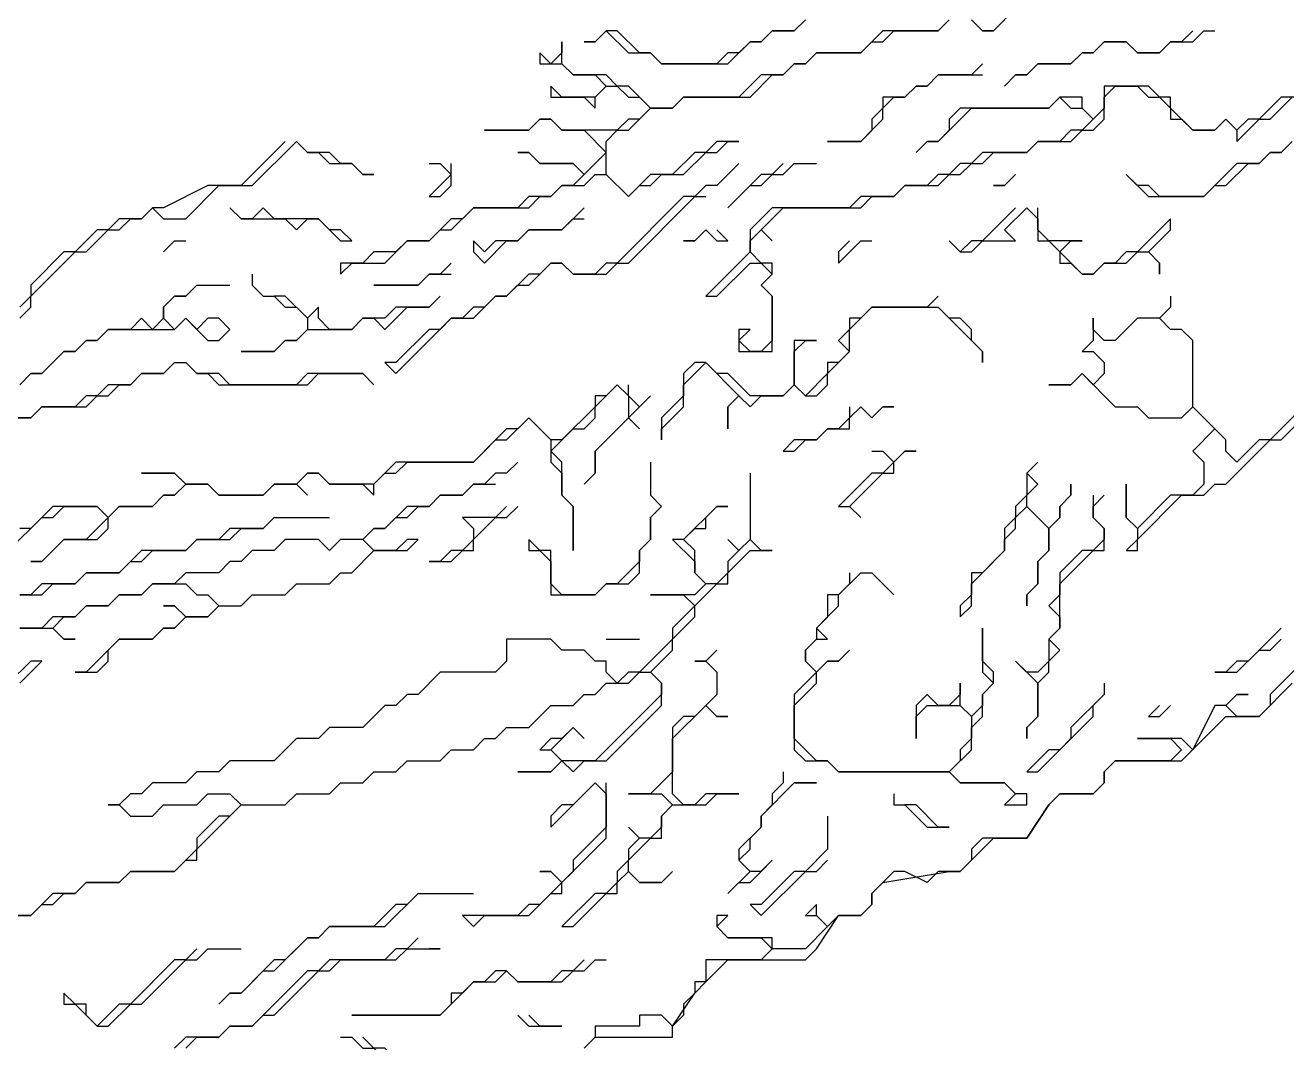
# Model space of a CAD drawing. Header units: metres. Extents: x 76363 to 76886, y 81203 to 81673.
# Drawn here: x 76713.2 to 76758.8, y 81321.2 to 81358 of the extents above; entities that cross this region are included whole.
import ezdxf

# ---------------------------------------------------------------- set-up
doc = ezdxf.new("R2010")
doc.units = ezdxf.units.M

msp = doc.modelspace()

# ---------------------------------------------------------------- linework, layer by layer
for points in [[(76746.6, 81358.2, 200.513), (76746.2, 81357.8, 200.47), (76744.2, 81357.8, 200.555), (76743.4, 81357, 200.647), (76741.8, 81357, 200.99), (76741.4, 81356.6, 201.05), (76741, 81356.6, 201.03), (76740.6, 81356.2, 201.035), (76739.8, 81356.2, 200.955), (76739, 81355.4, 200.97), (76737, 81355.4, 201.01), (76736.6, 81355, 201), (76735.8, 81355, 200.947), (76735, 81355.8, 200.96), (76734.6, 81355.8, 200.995), (76734.2, 81356.2, 200.985), (76733, 81356.2, 200.795), (76732.6, 81356.6, 200.735), (76732.6, 81357.4, 200.65), (76732.6, 81357, 200.72), (76732.2, 81356.6, 200.625), (76731.8, 81357, 200.565), (76731.8, 81356.6, 200.54), (76732.6, 81356.6, 200.735), (76733, 81356.2, 200.795), (76733.8, 81356.2, 200.87), (76734.2, 81355.8, 201.035), (76733.8, 81355.4, 200.68), (76732.6, 81355.4, 200.45), (76732.2, 81355.8, 200.51), (76732.2, 81355.4, 200.415), (76733.4, 81355.4, 200.59), (76733.8, 81355, 200.47), (76733.8, 81355.4, 200.68), (76734.2, 81355.8, 201.035), (76734.6, 81355.8, 200.995), (76735, 81355.4, 200.92), (76735.4, 81355.4, 200.94), (76735.8, 81355, 200.947), (76735.4, 81354.6, 200.68), (76735, 81354.6, 200.6), (76734.6, 81354.2, 200.395), (76732.6, 81354.2, 200.29), (76732.2, 81354.6, 200.31), (76731.8, 81354.6, 200.23), (76731.4, 81354.2, 200.11), (76729.8, 81354.2, 200.14), (76731.4, 81354.2, 200.11), (76731.8, 81354.6, 200.23), (76732.2, 81354.6, 200.31), (76732.6, 81354.2, 200.29), (76733.4, 81354.2, 200.2), (76734.2, 81353.4, 199.913), (76733.4, 81352.6, 199.33), (76733, 81353, 199.62), (76731.8, 81353, 199.52), (76731.4, 81353.4, 199.755), (76731, 81353.4, 199.715), (76731.4, 81353.4, 199.755), (76731.8, 81353, 199.52), (76733, 81353, 199.62), (76733.4, 81352.6, 199.33), (76733, 81352.2, 199.165), (76732.6, 81352.2, 199.12), (76732.2, 81351.8, 198.95), (76731.4, 81351.8, 199.12), (76731, 81351.4, 198.75), (76729.4, 81351.4, 198.877), (76729, 81351, 198.673), (76728.6, 81351, 198.855), (76727.8, 81350.2, 198.59), (76727, 81350.2, 198.8), (76726.6, 81349.8, 198.553), (76725.8, 81349.8, 198.43), (76725.4, 81349.4, 198.164), (76724.6, 81349.4, 198.07), (76724.6, 81349, 197.79), (76725, 81349.4, 198.13), (76726.2, 81349.4, 198.25), (76727, 81350.2, 198.8), (76727.8, 81350.2, 198.59), (76728.2, 81350.6, 198.805), (76728.6, 81350.6, 198.66), (76729.4, 81351.4, 198.877), (76731.4, 81351.4, 198.813), (76731.8, 81351.8, 198.933), (76732.2, 81351.8, 198.95), (76732.6, 81352.2, 199.12), (76733.4, 81352.2, 199.093), (76733.8, 81352.6, 199.317), (76734.2, 81352.6, 199.195), (76735, 81351.8, 197.91), (76735.4, 81352.2, 198.223), (76735.8, 81352.2, 198.148), (76736.2, 81352.6, 198.363), (76737, 81352.6, 198.257), (76737.8, 81353.4, 198.866), (76738.2, 81353.4, 198.803), (76738.6, 81353.8, 199.19), (76739, 81353.8, 198.923), (76738.2, 81353.8, 199.292), (76737.8, 81353.4, 198.866), (76737.4, 81353.4, 198.957), (76736.6, 81352.6, 198.31), (76735.8, 81352.6, 198.555), (76735, 81351.8, 197.91), (76734.2, 81352.6, 199.195), (76734.2, 81353.8, 200.185), (76734.6, 81354.2, 200.395), (76735, 81354.2, 200.39), (76735.8, 81355, 200.947), (76736.6, 81355, 201), (76737, 81355.4, 201.01), (76739.4, 81355.4, 200.93), (76740.2, 81356.2, 200.96), (76740.6, 81356.2, 201.035), (76741, 81356.6, 201.03), (76741.4, 81356.6, 201.05), (76741.8, 81357, 200.99), (76743.4, 81357, 200.647), (76743.8, 81357.4, 200.655), (76744.2, 81357.4, 200.61), (76744.6, 81357.8, 200.555), (76746.2, 81357.8, 200.47), (76746.6, 81358.2, 200.513)], [(76741.4, 81358.2, 200.74), (76741, 81357.8, 200.72), (76740.2, 81357.8, 200.72), (76739.8, 81357.4, 200.707), (76739.4, 81357.4, 200.745), (76739, 81357, 200.69), (76738.6, 81357, 200.695), (76738.2, 81356.6, 200.68), (76736.2, 81356.6, 200.69), (76735.8, 81357, 200.705), (76735.4, 81357, 200.71), (76734.6, 81357.8, 200.59), (76734.2, 81357.8, 200.59), (76733.8, 81357.4, 200.61), (76733.4, 81357.4, 200.655), (76733.8, 81357.4, 200.61), (76734.2, 81357.8, 200.59), (76735, 81357, 200.705), (76735.8, 81357, 200.705), (76736.2, 81356.6, 200.69), (76738.6, 81356.6, 200.675), (76739.4, 81357.4, 200.745), (76739.8, 81357.4, 200.707), (76740.2, 81357.8, 200.72), (76741, 81357.8, 200.72), (76741.4, 81358.2, 200.74)], [(76749, 81358.6, 200.58), (76748.2, 81357.8, 200.47), (76747.8, 81357.8, 200.47), (76747.4, 81358.2, 200.49)], [(76747.4, 81358.2, 200.49), (76747.8, 81357.8, 200.47), (76748.2, 81357.8, 200.47), (76748.6, 81358.2, 200.56)], [(76755.4, 81357.8, 197.128), (76755, 81357.4, 196.345), (76754.6, 81357.4, 196.673), (76754.2, 81357, 195.367), (76753.4, 81357, 195.177), (76753, 81357.4, 196.578), (76752.2, 81357.4, 196.623), (76751.8, 81357, 195.352), (76751.4, 81357, 195.759), (76751, 81356.6, 195.35), (76749.8, 81356.6, 197.259), (76749.4, 81356.2, 196.734), (76749, 81356.2, 197.491), (76748.6, 81355.8, 197.084), (76749, 81356.2, 197.491), (76749.4, 81356.2, 196.734), (76749.8, 81356.6, 197.259), (76751, 81356.6, 195.35), (76751.4, 81357, 195.759), (76751.8, 81357, 195.352), (76752.2, 81357.4, 196.623), (76753, 81357.4, 196.578), (76753.4, 81357, 195.177), (76754.2, 81357, 195.367), (76754.6, 81357.4, 196.673), (76755.4, 81357.4, 196.34), (76755.8, 81357.8, 196.915), (76756.2, 81357.8, 196.812)], [(76747.8, 81356.6, 199.28), (76747.4, 81356.2, 199.135), (76746.2, 81356.2, 199.223), (76745.8, 81355.8, 198.983), (76745.4, 81355.8, 198.97), (76745, 81355.4, 198.763), (76744.2, 81355.4, 198.904), (76744.2, 81355, 198.518), (76743.8, 81354.6, 198.086), (76743.8, 81354.2, 197.68), (76743.4, 81353.8, 197.2), (76742.2, 81353.8, 197.573), (76743.4, 81353.8, 197.2), (76744.2, 81354.6, 197.963), (76744.2, 81355, 198.518), (76744.6, 81355.4, 198.84), (76745, 81355.4, 198.763), (76745.4, 81355.8, 198.97), (76745.8, 81355.8, 198.983), (76746.2, 81356.2, 199.223), (76747.8, 81356.2, 198.896)], [(76759.4, 81355.4, 191.27), (76758.6, 81355.4, 191.698), (76757.8, 81354.6, 191.164), (76757.4, 81354.6, 191.252), (76757, 81354.2, 190.793), (76756.6, 81354.6, 191.74), (76756.2, 81354.2, 191.318), (76755.4, 81354.2, 191.703), (76754.6, 81355, 192.698), (76754.6, 81355.4, 193.29), (76754.2, 81355.4, 193.106), (76753.8, 81355.8, 193.618), (76752.2, 81355.8, 193.877), (76752.2, 81355, 193.123), (76751.8, 81354.6, 193.191), (76751.4, 81355, 193.94), (76751.4, 81355.4, 194.14), (76750.6, 81355.4, 194.802), (76750.2, 81355, 194.908), (76747, 81355, 197.552), (76746.6, 81354.6, 196.946), (76746.6, 81354.2, 196.127), (76746.2, 81353.8, 195.286), (76745.8, 81353.8, 195.694), (76745.4, 81353.4, 195.227), (76745.8, 81353.8, 195.694), (76746.2, 81353.8, 195.286), (76747.4, 81355, 197.463), (76750.2, 81355, 194.908), (76750.6, 81355.4, 194.802), (76751, 81355, 194.144), (76751.4, 81355, 193.94), (76751.8, 81354.6, 193.191), (76751.4, 81354.2, 192.767), (76751, 81354.2, 193.06), (76750.6, 81353.8, 192.454), (76749.8, 81353.8, 192.67), (76749.4, 81353.4, 191.583), (76747.8, 81353.4, 192.77), (76747.4, 81353, 191.83), (76747, 81353, 192.544), (76746.6, 81352.6, 191.896), (76746.2, 81352.6, 192.481), (76745.8, 81352.2, 191.506), (76745, 81352.2, 192.326), (76744.6, 81351.8, 191.402), (76743.4, 81351.8, 192.8), (76743, 81351.4, 191.868), (76740.2, 81351.4, 193.341), (76739.4, 81350.6, 192.63), (76739.4, 81349.8, 191.563), (76737.8, 81348.2, 191.11), (76738.2, 81348.2, 190.987), (76739.4, 81349.4, 191.11), (76739.8, 81349.4, 191.24), (76740.2, 81349, 190.835), (76739.8, 81348.6, 190.895), (76740.2, 81348.2, 190.57), (76740.2, 81346.6, 190.01), (76739.8, 81346.2, 189.985), (76739.4, 81346.2, 189.95), (76739, 81346.6, 190.04), (76739.4, 81347, 190.3), (76739, 81347, 190.312), (76739, 81346.2, 189.95), (76740.2, 81346.2, 189.93), (76740.2, 81348.2, 190.57), (76739.8, 81348.6, 190.895), (76740.2, 81349, 190.835), (76740.2, 81349.4, 191.037), (76739.8, 81349.4, 191.24), (76739.4, 81349.8, 191.563), (76739.4, 81350.2, 191.96), (76739.8, 81350.6, 192.252), (76740.2, 81350.2, 191.486), (76739.8, 81350.6, 192.252), (76740.6, 81351.4, 192.737), (76743.4, 81351.4, 191.562), (76743.8, 81351.8, 192.242), (76744.6, 81351.8, 191.402), (76745, 81352.2, 192.326), (76746.2, 81352.2, 191.267), (76746.6, 81352.6, 191.896), (76747, 81352.6, 191.495), (76747.4, 81353, 191.83), (76747.8, 81353, 191.616), (76748.2, 81353.4, 192.182), (76749.4, 81353.4, 191.583), (76749.8, 81353.8, 192.67), (76751, 81353.8, 192.213), (76751.4, 81354.2, 192.767), (76751.8, 81354.2, 192.62), (76752.2, 81354.6, 192.82), (76752.2, 81355.4, 193.524), (76752.6, 81355.8, 193.79), (76753.4, 81355.8, 193.647), (76753.8, 81355.4, 193.18), (76754.2, 81355.4, 193.106), (76754.6, 81355, 192.698), (76754.6, 81354.6, 192.26), (76755, 81354.6, 192.207), (76755.4, 81354.2, 191.703), (76756.2, 81354.2, 191.318), (76756.6, 81354.6, 191.74), (76757, 81354.2, 190.793), (76757, 81353.8, 190.507), (76757.8, 81354.6, 191.164), (76758.2, 81354.6, 190.943), (76759, 81355.4, 191.568)], [(76722.6, 81353.8, 200.53), (76721, 81352.2, 200.39), (76719.8, 81352.2, 200.47), (76718.2, 81351.4, 200.425), (76717.8, 81351.4, 200.445), (76717.4, 81351, 200.35), (76716.6, 81351, 200.43), (76716.2, 81350.6, 200.33), (76715.8, 81350.6, 200.41), (76715, 81349.8, 200.383), (76714.6, 81349.8, 200.31), (76713.4, 81348.6, 200.03), (76713.4, 81348.2, 200.02), (76713, 81347.8, 199.91)], [(76713, 81347.4, 199.82), (76713.4, 81347.8, 199.81), (76713.4, 81348.2, 200.02), (76715, 81349.8, 200.383), (76715.4, 81349.8, 200.385), (76716.2, 81350.6, 200.33), (76716.6, 81350.6, 200.337), (76717, 81351, 200.39), (76717.4, 81351, 200.35), (76717.8, 81351.4, 200.445), (76718.2, 81351, 200.26), (76719, 81351, 200.195), (76720.2, 81352.2, 200.47), (76721.4, 81352.2, 200.27), (76723, 81353.8, 200.53), (76723.4, 81353.4, 200.4), (76723.8, 81353.4, 200.36), (76724.2, 81353, 200.19), (76725, 81353, 200.18), (76725.4, 81352.6, 200.01), (76725.8, 81352.6, 199.85), (76725.4, 81352.6, 200.01), (76725, 81353, 200.18), (76724.6, 81353, 200.18), (76724.2, 81353.4, 200.28), (76723.4, 81353.4, 200.4), (76723, 81353.8, 200.53)], [(76759, 81353.8, 190.423), (76758.6, 81353.4, 190.16), (76758.2, 81353.4, 190.12), (76757.8, 81353, 189.983), (76757, 81353, 190.11), (76755.8, 81351.8, 190.22), (76754.2, 81351.8, 190.53), (76753.8, 81352.2, 190.87), (76753.4, 81352.2, 191.003), (76753, 81352.6, 191.33), (76753.8, 81351.8, 190.6), (76755.8, 81351.8, 190.22), (76756.2, 81352.2, 190.275), (76756.6, 81352.2, 190), (76757.4, 81353, 190.075), (76757.8, 81353, 189.983), (76758.2, 81353.4, 190.12), (76758.6, 81353.4, 190.16), (76759, 81353.8, 190.423)], [(76739, 81353, 197.607), (76738.2, 81352.2, 195.6), (76737.8, 81352.2, 196.454), (76737.4, 81351.8, 195.938), (76737, 81351.8, 196.362), (76734.6, 81349.4, 193.083), (76734.2, 81349.4, 193.528), (76733.8, 81349, 193.347), (76733, 81349, 193.757), (76732.6, 81349.4, 194.77), (76732.2, 81349.4, 195.128), (76731.8, 81349, 194.3), (76731.4, 81349, 194.593), (76730.6, 81348.2, 193.513), (76730.2, 81348.2, 193.748), (76729.8, 81347.8, 193.425), (76729.4, 81347.8, 193.675), (76729, 81347.4, 193.373), (76728.6, 81347.4, 193.651), (76728.2, 81347, 193.093), (76727.8, 81347, 193.451), (76726.6, 81345.8, 192.465), (76726.2, 81345.8, 192.827), (76726.6, 81345.4, 191.947), (76728.6, 81347.4, 193.651), (76729.4, 81347.4, 193.153), (76730.2, 81348.2, 193.748), (76730.6, 81348.2, 193.513), (76731, 81348.6, 194.02), (76731.4, 81348.6, 193.917), (76732.2, 81349.4, 195.128), (76732.6, 81349.4, 194.77), (76733, 81349, 193.757), (76734.2, 81349, 192.632), (76734.6, 81349.4, 193.083), (76735, 81349.4, 192.636), (76737.4, 81351.8, 195.938), (76737.8, 81351.8, 195.108)], [(76727.8, 81353, 199.79), (76728.2, 81353, 199.745), (76728.6, 81352.6, 199.54), (76727.8, 81351.8, 199.35), (76728.2, 81351.8, 199.44), (76728.6, 81352.2, 199.45), (76728.6, 81353, 199.768)], [(76740.6, 81353, 197.14), (76740.2, 81352.6, 196.544), (76739.8, 81352.6, 196.387), (76738.6, 81351.4, 194.69), (76739.4, 81352.2, 195.863), (76739.8, 81352.2, 195.894), (76740.2, 81352.6, 196.544), (76740.6, 81352.6, 196.47), (76741, 81353, 196.945), (76741.8, 81353, 196.601)], [(76749, 81352.6, 190.81), (76748.6, 81352.2, 190.617), (76748.2, 81352.2, 190.707), (76748.6, 81352.2, 190.617)], [(76720.6, 81351.4, 200.08), (76721, 81351, 199.895), (76722.6, 81351, 199.49), (76723, 81350.6, 199.187), (76723.4, 81351, 199.29), (76723.8, 81351, 199.255), (76724.6, 81350.2, 198.72), (76725, 81350.2, 198.68), (76724.6, 81350.6, 198.953), (76724.2, 81350.6, 199.01), (76723.8, 81351, 199.255), (76722.2, 81351, 199.61), (76721.8, 81351.4, 199.82), (76721.4, 81351, 199.8), (76721, 81351, 199.895)], [(76733.4, 81351.4, 198.324), (76732.6, 81350.6, 197.76), (76731.4, 81350.6, 197.985), (76731, 81350.2, 197.588), (76730.2, 81350.2, 197.51), (76729.8, 81349.8, 197.09), (76729.4, 81350.2, 197.728), (76729.4, 81349.8, 197.22), (76729.8, 81349.4, 196.682), (76730.6, 81350.2, 197.59), (76731, 81350.2, 197.588), (76731.4, 81350.6, 197.985), (76732.6, 81350.6, 197.76), (76733, 81351, 198.106), (76733.4, 81351, 197.977)], [(76749, 81351.4, 190.035), (76747.8, 81350.2, 189.41), (76747.4, 81350.2, 189.51), (76747, 81349.8, 189.316), (76746.6, 81350.2, 189.72), (76747, 81349.8, 189.316), (76747.4, 81349.8, 189.26), (76747.8, 81350.2, 189.41), (76749, 81350.2, 189.48), (76748.6, 81350.6, 189.62), (76749.4, 81351.4, 190.03), (76749.8, 81351, 189.815), (76749.8, 81350.2, 189.56), (76750.2, 81350.2, 189.71), (76750.6, 81349.8, 189.61), (76750.6, 81349.4, 189.433), (76751, 81349.4, 189.635), (76751.4, 81349, 189.455), (76751.8, 81349, 189.455), (76752.2, 81349.4, 189.665), (76753, 81349.4, 189.58), (76753.4, 81349.8, 189.83), (76753.8, 81349.8, 189.755), (76754.2, 81349.4, 189.58), (76754.2, 81349, 189.605), (76754.2, 81349.4, 189.58), (76753.8, 81349.8, 189.755), (76754.6, 81350.6, 189.86), (76754.6, 81351, 189.995), (76753.4, 81349.8, 189.83), (76753, 81349.8, 189.835), (76752.6, 81349.4, 189.705), (76752.2, 81349.4, 189.665), (76751.8, 81349, 189.455), (76751.4, 81349, 189.455), (76750.6, 81349.8, 189.61), (76751, 81350.2, 189.93), (76751.4, 81350.2, 190.113), (76750.2, 81350.2, 189.71), (76749.8, 81350.6, 189.727), (76749.8, 81351.4, 190.12)], [(76737.8, 81350.6, 193.42), (76737.4, 81350.2, 192.948), (76737, 81350.2, 193.013), (76737.4, 81350.2, 192.948), (76737.8, 81350.6, 193.42), (76738.2, 81350.2, 192.773), (76738.6, 81350.2, 192.364), (76738.2, 81350.6, 193.61)], [(76718.6, 81350.2, 199.85), (76718.2, 81349.8, 199.64), (76718.6, 81350.2, 199.85), (76719, 81350.2, 199.717)], [(76743, 81350.2, 190.343), (76742.6, 81349.8, 190.17), (76742.6, 81349.4, 189.953), (76743.4, 81350.2, 190.27), (76743.8, 81350.2, 190.11)], [(76728.6, 81349.4, 197.05), (76728.2, 81349, 196.298), (76727.8, 81349, 196.623), (76727.4, 81348.6, 196.153), (76725.8, 81348.6, 197.285), (76727.4, 81348.6, 196.153), (76727.8, 81349, 196.623), (76728.6, 81349, 196.125)], [(76719.4, 81348.6, 198.17), (76719, 81348.2, 197.973), (76718.6, 81348.2, 198.15), (76718.2, 81347.8, 197.87), (76718.2, 81347.4, 197.483), (76717.8, 81347, 197.012), (76717.4, 81347.4, 197.633), (76717, 81347, 197.51), (76716.2, 81347, 198.06), (76715.8, 81346.6, 197.92), (76715.4, 81346.6, 197.94), (76715, 81346.2, 197.54), (76714.6, 81346.2, 197.864), (76713.8, 81345.4, 197.584), (76713.4, 81345.4, 197.994), (76713, 81345, 197.69)], [(76713, 81345, 197.69), (76713.4, 81345.4, 197.994), (76713.8, 81345.4, 197.584), (76714.6, 81346.2, 197.864), (76715, 81346.2, 197.54), (76715.4, 81346.6, 197.94), (76715.8, 81346.6, 197.92), (76716.2, 81347, 198.06), (76718.6, 81347, 196.676), (76719, 81347.4, 197.152), (76719.8, 81346.6, 195.22), (76720.2, 81346.6, 195.111), (76720.6, 81347, 195.697), (76720.2, 81347.4, 196.536), (76719.8, 81347.4, 196.747), (76719.4, 81347, 196.3), (76719, 81347.4, 197.152), (76718.6, 81347, 196.676), (76718.2, 81347.4, 197.483), (76718.2, 81347.8, 197.87), (76718.6, 81348.2, 198.15), (76719, 81348.2, 197.973), (76719.4, 81348.6, 198.17), (76720.6, 81348.6, 197.78)], [(76721.4, 81349, 198.1), (76721.4, 81348.6, 197.74), (76721.8, 81348.2, 197.327), (76722.2, 81348.2, 197.28), (76722.6, 81347.8, 196.873), (76723, 81347.8, 196.834), (76723.4, 81347.4, 196.447), (76723.4, 81347, 196.098), (76723, 81346.6, 195.69), (76722.6, 81346.6, 195.662), (76722.2, 81346.2, 194.933), (76721, 81346.2, 194.69), (76722.2, 81346.2, 194.933), (76722.6, 81346.6, 195.662), (76723, 81346.6, 195.69), (76723.4, 81347, 196.098), (76725, 81347, 195.44), (76725.4, 81347.4, 195.823), (76725.8, 81347.4, 195.798), (76726.2, 81347, 195.32), (76727, 81347.8, 195.273), (76727.8, 81347.8, 194.75), (76728.2, 81348.2, 195.21), (76727.8, 81347.8, 194.75), (76726.6, 81347.8, 195.73), (76726.2, 81347.4, 195.6), (76725.4, 81347.4, 195.823), (76725, 81347, 195.44), (76724.2, 81347, 195.63), (76723.8, 81347.4, 196.367), (76723.8, 81347.8, 196.66), (76723.4, 81347.4, 196.447), (76722.6, 81348.2, 197.26), (76722.2, 81348.2, 197.28)], [(76746.2, 81348.2, 188.75), (76745.8, 81347.8, 188.667), (76743.8, 81347.8, 188.735), (76743.4, 81347.4, 188.74), (76743, 81347.4, 188.72), (76743, 81347, 188.63), (76742.6, 81346.6, 188.765), (76743, 81346.2, 188.515), (76742.6, 81345.8, 188.62), (76742.2, 81345.8, 188.78), (76742.2, 81345.4, 188.675), (76741.4, 81344.6, 188.88), (76741, 81345, 189.047), (76741, 81346.2, 189.38), (76741.4, 81346.6, 189.345), (76741.8, 81346.6, 189.14), (76741, 81346.6, 189.54), (76741, 81345, 189.047), (76740.6, 81344.6, 189.11), (76739.4, 81344.6, 189.23), (76738.6, 81345.4, 189.46), (76738.2, 81345.4, 189.433), (76737.8, 81345.8, 189.59), (76737.4, 81345.8, 189.785), (76737, 81345.4, 189.66), (76737, 81344.6, 189.35), (76736.2, 81343.8, 189.66), (76736.2, 81343, 189.44), (76736.2, 81343.4, 189.45), (76737, 81344.2, 189.34), (76737, 81345, 189.417), (76737.8, 81345.8, 189.59), (76739, 81344.6, 189.12), (76738.6, 81344.2, 188.945), (76738.6, 81343.4, 188.91), (76738.6, 81344.2, 188.945), (76739, 81344.6, 189.12), (76739.4, 81344.2, 189.047), (76739.8, 81344.6, 189.26), (76740.6, 81344.6, 189.11), (76741, 81345, 189.047), (76741.4, 81344.6, 188.88), (76741.8, 81344.6, 188.725), (76742.2, 81345, 188.58), (76742.2, 81345.4, 188.675), (76743, 81346.2, 188.515), (76743, 81347, 188.63), (76743.8, 81347.8, 188.735), (76746.2, 81347.8, 188.66), (76747.8, 81346.2, 188.505), (76747.8, 81345.8, 188.397), (76747.8, 81346.2, 188.505), (76747.4, 81346.6, 188.4), (76747.4, 81347, 188.5), (76747, 81347.4, 188.493), (76746.6, 81347.4, 188.485), (76746.2, 81347.8, 188.66)], [(76754.6, 81348.2, 189.68), (76754.6, 81347.8, 189.59), (76754.2, 81347.4, 189.49), (76753.4, 81347.4, 189.35), (76752.6, 81346.6, 189.575), (76752.2, 81346.6, 189.35), (76751.8, 81347, 189.18), (76751.8, 81347.4, 189.19), (76751.8, 81346.6, 189.16), (76751.4, 81346.2, 189.14), (76751.8, 81346.2, 189.15), (76752.2, 81345.8, 189.473), (76752.2, 81345.4, 189.525), (76751.8, 81345, 189.205), (76751.4, 81345.4, 189.033), (76751, 81345, 188.86), (76750.2, 81345, 188.86), (76751, 81345, 188.86), (76751.4, 81345.4, 189.033), (76752.6, 81344.2, 189.26), (76753.4, 81344.2, 189.964), (76753.8, 81343.8, 189.772), (76755, 81343.8, 189.56), (76755.4, 81344.2, 189.5), (76756.2, 81343.4, 189.54), (76755.4, 81342.6, 189.28), (76755.8, 81342.2, 189.295), (76755.8, 81341.4, 189.06), (76755.4, 81341, 189.05), (76754.6, 81341, 189.32), (76753.4, 81339.8, 189.54), (76753, 81340.2, 189.475), (76753, 81341.4, 189.3), (76753, 81340.2, 189.475), (76753.4, 81339.8, 189.54), (76753.4, 81339.4, 189.29), (76753, 81339, 188.943), (76753.4, 81339, 188.97), (76753.4, 81339.4, 189.29), (76755, 81341, 189.18), (76755.8, 81341, 188.97), (76756.2, 81341.4, 189.18), (76756.6, 81341.4, 189.275), (76758.2, 81343, 189.36), (76758.6, 81343, 189.177), (76760.6, 81345, 189.6)], [(76760.2, 81345, 189.595), (76758.2, 81343, 189.36), (76757.8, 81343, 189.44), (76757, 81342.2, 189.71), (76756.6, 81342.6, 189.655), (76756.6, 81343, 189.6), (76755.4, 81344.2, 189.5), (76755.4, 81346.6, 189.53), (76755, 81347, 189.545), (76754.6, 81347, 189.545), (76754.2, 81347.4, 189.49), (76754.6, 81347.8, 189.59)], [(76718.6, 81345.8, 193.897), (76718.2, 81345.4, 193.203), (76717.4, 81345.4, 193.776), (76717, 81345, 193.194), (76716.2, 81345, 193.717), (76715.8, 81344.6, 193.065), (76715.4, 81344.6, 193.586), (76715, 81344.2, 193.024), (76713.8, 81344.2, 194.163), (76713.4, 81343.8, 193.048), (76712.2, 81343.8, 194.351)], [(76712.2, 81343.8, 194.351), (76713.4, 81343.8, 193.048), (76713.8, 81344.2, 194.163), (76715.4, 81344.2, 192.833), (76715.8, 81344.6, 193.065), (76716.2, 81344.6, 192.812), (76716.6, 81345, 193.452), (76717, 81345, 193.194), (76717.4, 81345.4, 193.776), (76718.2, 81345.4, 193.203), (76718.6, 81345.8, 193.897), (76719, 81345.8, 193.467), (76719.4, 81345.4, 192.988), (76719.8, 81345.4, 193.178), (76720.2, 81345, 192.567), (76723.4, 81345, 192.442), (76723.8, 81345.4, 192.88), (76725.4, 81345.4, 192.738), (76725.8, 81345, 191.97), (76725.4, 81345.4, 192.738), (76723.4, 81345.4, 193.158), (76723, 81345, 192.59), (76720.6, 81345, 192.628), (76720.2, 81345.4, 193.474), (76719.4, 81345.4, 192.988), (76719, 81345.8, 193.467)], [(76712.6, 81339, 189.72), (76713.8, 81340.2, 190.08), (76714.2, 81340.2, 189.96), (76714.6, 81340.6, 190.115), (76715.8, 81340.6, 189.975), (76716.2, 81340.2, 189.685), (76715.4, 81339.4, 189.54), (76714.6, 81339.4, 189.5), (76713.8, 81338.6, 189.475), (76713.4, 81338.6, 189.54), (76713.8, 81338.6, 189.475), (76714.6, 81339.4, 189.5), (76715.8, 81339.4, 189.5), (76716.2, 81339.8, 189.59), (76716.2, 81340.2, 189.685), (76716.6, 81340.6, 189.82), (76717.8, 81340.6, 189.69), (76718.2, 81341, 190.03), (76718.6, 81341, 190.02), (76719, 81341.4, 190.208), (76719.8, 81341.4, 190.155), (76720.2, 81341, 189.865), (76721.8, 81341, 189.86), (76722.2, 81341.4, 190.08), (76723, 81341.4, 189.99), (76723.4, 81341, 189.815), (76723, 81341.4, 189.99), (76723.4, 81341.8, 190.133), (76723.8, 81341.8, 190.11), (76724.2, 81341.4, 190.06), (76725.4, 81341.4, 190.25), (76725.8, 81341, 190.075), (76725.8, 81341.4, 190.21), (76726.2, 81341.8, 190.34), (76726.6, 81341.8, 190.145), (76727, 81342.2, 190.28), (76729.4, 81342.2, 190.12), (76730.2, 81343, 190.273), (76730.6, 81343, 190.305), (76731.4, 81343.8, 190.485), (76732.2, 81343, 190.14), (76732.2, 81342.2, 190.03), (76732.6, 81341.8, 190.003), (76732.6, 81341, 190.05), (76733, 81340.6, 190.03), (76733, 81339, 189.913), (76733, 81340.6, 190.03), (76732.6, 81341, 190.05), (76732.6, 81342.2, 190.027), (76732.2, 81342.6, 190.05), (76733, 81343.4, 190.24), (76733.4, 81343.4, 190.115), (76733.8, 81343.8, 190.17), (76733.8, 81344.2, 190.317), (76734.6, 81345, 190.45), (76735, 81344.6, 190.245), (76735, 81343.8, 190.13), (76733.8, 81342.6, 190.04), (76733.8, 81341.8, 190.005), (76733.4, 81341.4, 189.98), (76733.8, 81341.8, 190.005), (76733.8, 81342.6, 190.04), (76735, 81343.8, 190.13), (76735.4, 81343.4, 189.875), (76735, 81343.8, 190.13), (76735.8, 81344.6, 190.05), (76735.4, 81344.2, 190.035), (76735, 81344.6, 190.245), (76735, 81345, 190.38)], [(76734.6, 81345, 190.45), (76734.2, 81344.6, 190.36), (76733.8, 81344.6, 190.47), (76733.8, 81344.2, 190.317), (76732.6, 81343, 190.105), (76732.2, 81343, 190.14), (76731.4, 81343.8, 190.485), (76731, 81343.4, 190.39), (76730.6, 81343.4, 190.43), (76729.4, 81342.2, 190.12), (76726.6, 81342.2, 190.355), (76725.8, 81341.4, 190.21), (76724.2, 81341.4, 190.06), (76723.8, 81341.8, 190.11), (76723.4, 81341.8, 190.133), (76723, 81341.4, 189.99), (76722.2, 81341.4, 190.08), (76721.8, 81341, 189.86), (76720.2, 81341, 189.865), (76719.8, 81341.4, 190.155), (76719, 81341.4, 190.208), (76718.6, 81341.8, 190.47), (76717.4, 81341.8, 190.44), (76718.6, 81341.8, 190.47), (76719, 81341.4, 190.208), (76718.6, 81341, 190.02), (76718.2, 81341, 190.03), (76717.8, 81340.6, 189.69), (76716.6, 81340.6, 189.82), (76716.2, 81340.2, 189.685), (76715.8, 81340.6, 189.975), (76714.2, 81340.6, 190.197), (76713.4, 81339.8, 189.99), (76713, 81339.8, 190.02)], [(76743, 81344.2, 188.43), (76743, 81343.8, 188.49), (76742.6, 81343.4, 188.59), (76742.2, 81343.4, 188.67), (76741.8, 81343, 188.66), (76741, 81343, 188.69), (76740.6, 81342.6, 188.72), (76741, 81342.6, 188.68), (76741.4, 81343, 188.655), (76741.8, 81343, 188.66), (76742.2, 81343.4, 188.67), (76743, 81343.4, 188.475), (76743, 81343.8, 188.49), (76743.4, 81344.2, 188.31), (76743.8, 81343.8, 188.3), (76744.2, 81344.2, 188.23), (76744.6, 81344.2, 188.183), (76744.2, 81344.2, 188.23), (76743.8, 81343.8, 188.3), (76743.4, 81344.2, 188.31)], [(76731, 81342.2, 190.11), (76730.6, 81341.8, 190.1), (76730.2, 81341.8, 190.015), (76729.8, 81341.4, 190.053), (76729.4, 81341.4, 190), (76729, 81341, 190.025), (76728.2, 81341, 190.06), (76727.8, 81340.6, 190.13), (76727, 81340.6, 190.13), (76726.2, 81339.8, 190.1), (76725.8, 81339.8, 190.095), (76725.4, 81339.4, 190.08), (76724.6, 81339.4, 190.09), (76724.2, 81339, 190.185), (76723.8, 81339.4, 190.037), (76722.6, 81339.4, 189.93), (76722.2, 81339, 190), (76721.4, 81339, 189.82), (76721, 81338.6, 189.98), (76720.6, 81338.6, 189.835), (76720.2, 81338.2, 189.967), (76719, 81338.2, 189.82), (76718.6, 81337.8, 189.995), (76717.8, 81337.8, 189.915), (76717.4, 81337.4, 189.982), (76716.6, 81337.4, 189.8), (76716.2, 81337, 189.93), (76715.4, 81337, 189.78), (76715, 81336.6, 189.99), (76714.2, 81336.6, 189.887), (76713.8, 81336.2, 189.94), (76713, 81336.2, 189.803)], [(76735.8, 81342.2, 189.445), (76735.8, 81341, 189.27), (76736.2, 81340.6, 189.22), (76735.8, 81340.2, 189.287), (76735.8, 81339.4, 189.36), (76735.4, 81339, 189.44), (76735.4, 81338.6, 189.4), (76734.6, 81337.8, 189.56), (76734.2, 81337.8, 189.68), (76733.8, 81337.4, 189.615), (76732.6, 81337.4, 189.58), (76732.2, 81337.8, 189.557), (76732.2, 81339, 189.65), (76731.8, 81339, 189.58), (76731.4, 81339.4, 189.555), (76731.4, 81339, 189.5), (76731.8, 81339, 189.58), (76732.2, 81338.6, 189.56), (76732.2, 81337.4, 189.51), (76733.8, 81337.4, 189.615), (76734.2, 81337.8, 189.68), (76735, 81337.8, 189.473), (76735.4, 81338.2, 189.38), (76735.4, 81339, 189.44), (76735.8, 81339.4, 189.36), (76735.8, 81340.2, 189.287), (76736.2, 81340.6, 189.22), (76735.8, 81341, 189.27)], [(76743.8, 81342.6, 188.05), (76744.2, 81342.6, 187.93), (76744.6, 81342.2, 187.69), (76744.2, 81341.8, 187.66), (76743.8, 81341.8, 187.865), (76742.6, 81340.6, 187.51), (76743, 81340.6, 187.47), (76743.4, 81340.2, 187.29), (76743, 81340.6, 187.47), (76744.2, 81341.8, 187.66), (76744.6, 81341.8, 187.62), (76744.6, 81342.2, 187.69), (76745, 81342.6, 187.66), (76745.4, 81342.6, 187.665), (76745, 81342.6, 187.66), (76744.6, 81342.2, 187.69), (76744.2, 81342.6, 187.93)], [(76749.8, 81342.2, 188.245), (76749.4, 81341.8, 188.03), (76749.4, 81341, 188.01), (76749, 81340.6, 187.83), (76749, 81340.2, 187.815), (76748.6, 81339.8, 187.605), (76748.6, 81339, 187.535), (76747.8, 81338.2, 187.04), (76747.4, 81338.2, 186.96), (76747.4, 81337.4, 186.77), (76747, 81337, 186.68), (76747, 81336.6, 186.585), (76747.4, 81337, 186.76), (76747.4, 81337.8, 186.905), (76748.6, 81339, 187.535), (76748.6, 81339.4, 187.6), (76749, 81339.8, 187.65), (76749, 81340.2, 187.815), (76749.4, 81340.6, 187.98), (76750.2, 81339.8, 188.635), (76750.2, 81339, 188.772), (76749.8, 81338.6, 188.58), (76749.8, 81337.8, 188.47), (76749.4, 81337.4, 188.11), (76749.4, 81337, 188.02), (76749.4, 81337.4, 188.11), (76749.8, 81337.8, 188.47), (76749.8, 81338.6, 188.58), (76750.2, 81339, 188.772), (76750.2, 81339.8, 188.635), (76750.6, 81340.2, 188.707), (76750.6, 81340.6, 188.67), (76751, 81341, 188.72), (76751, 81341.4, 188.717), (76751, 81341, 188.72), (76750.6, 81340.6, 188.67), (76750.6, 81340.2, 188.707), (76750.2, 81339.8, 188.635), (76749.4, 81340.6, 187.98), (76749.4, 81341, 188.01), (76749.8, 81341.4, 188.13), (76749.4, 81341.8, 188.03)], [(76739.4, 81341.8, 188.8), (76739.4, 81339.4, 188.5), (76739, 81339, 188.635), (76738.6, 81339.4, 188.74), (76739, 81339, 188.635), (76738.6, 81338.6, 188.77), (76738.6, 81338.2, 188.99), (76738.2, 81337.8, 189.097), (76737.8, 81337.8, 189.27), (76737.4, 81338.2, 189.352), (76737.4, 81339, 189.26), (76737, 81339.4, 189.27), (76737.4, 81339.8, 189.135), (76737.8, 81339.8, 189.06), (76737.8, 81340.2, 189), (76738.2, 81340.6, 189.015), (76738.6, 81340.6, 188.94), (76738.2, 81340.6, 189.015), (76737, 81339.4, 189.27), (76736.6, 81339.4, 189.27), (76737.4, 81338.6, 189.32), (76737.4, 81338.2, 189.352), (76737.8, 81337.8, 189.27), (76737.4, 81337.4, 189.42), (76735.8, 81337.4, 189.38), (76737, 81337.4, 189.34), (76737.4, 81337, 189.323), (76736.6, 81336.2, 189.11), (76736.6, 81335.8, 189.117), (76735.4, 81334.6, 189.84), (76735, 81334.6, 189.91), (76734.6, 81334.2, 190.01), (76734.2, 81334.6, 190.07), (76734.2, 81335, 189.735), (76733.8, 81335, 189.745), (76733.4, 81335.4, 189.65), (76732.6, 81335.4, 189.58), (76732.2, 81335.8, 189.52), (76730.6, 81335.8, 189.52), (76730.6, 81335, 189.56), (76730.2, 81334.6, 189.62), (76728.2, 81334.6, 189.557), (76727.4, 81333.8, 189.52), (76727, 81333.8, 189.525), (76726.6, 81333.4, 189.51), (76726.2, 81333.4, 189.51), (76725.4, 81332.6, 189.55), (76724.2, 81332.6, 189.555), (76723.8, 81332.2, 189.535), (76723, 81332.2, 189.58), (76722.2, 81331.4, 189.59), (76720.6, 81331.4, 189.63), (76720.2, 81331, 189.65), (76719.4, 81331, 189.66), (76719, 81330.6, 189.63), (76717.8, 81330.6, 189.64), (76717.4, 81330.2, 189.625), (76717, 81330.2, 189.62), (76716.6, 81329.8, 189.61), (76716.2, 81329.8, 189.615), (76716.6, 81329.8, 189.61), (76717, 81329.4, 189.67), (76717.8, 81329.4, 189.82), (76718.2, 81329.8, 189.72), (76719.4, 81329.8, 189.91), (76719.8, 81330.2, 189.77), (76720.6, 81330.2, 189.92), (76721, 81329.8, 190.06), (76720.6, 81329.4, 190.12), (76720.2, 81329.4, 190.04), (76719.4, 81328.6, 189.93), (76719.4, 81328.2, 189.917), (76718.6, 81327.4, 189.88), (76717, 81327.4, 189.925), (76716.6, 81327, 189.95), (76715.4, 81327, 189.94), (76715, 81326.6, 190.01), (76714.2, 81326.6, 189.87), (76713.4, 81325.8, 189.835), (76711.4, 81325.8, 189.76)], [(76713, 81336.2, 189.803), (76714.2, 81336.2, 190.02), (76714.6, 81335.8, 190.27), (76715, 81335.8, 190.213), (76714.6, 81335.8, 190.27), (76714.2, 81336.2, 190.02), (76714.6, 81336.6, 189.915), (76715, 81336.6, 189.99), (76715.4, 81337, 189.78), (76716.2, 81337, 189.93), (76716.6, 81337.4, 189.8), (76717.4, 81337.4, 189.982), (76717.8, 81337.8, 189.915), (76719, 81337.8, 189.96), (76719.4, 81337.4, 190.245), (76719.8, 81337.4, 190.17), (76720.2, 81337, 189.995), (76719.8, 81336.6, 189.9), (76719, 81336.6, 190.06), (76718.6, 81337, 190.3), (76718.2, 81337, 190.31), (76718.6, 81337, 190.3), (76719, 81336.6, 190.06), (76718.6, 81336.2, 189.88), (76718.2, 81336.2, 190.043), (76717.8, 81335.8, 189.95), (76716.6, 81335.8, 189.98), (76715.4, 81334.6, 189.83), (76715, 81334.6, 189.91), (76715.8, 81334.6, 189.773), (76716.2, 81335, 189.843), (76716.2, 81335.4, 189.9), (76716.6, 81335.8, 189.98), (76717.8, 81335.8, 189.95), (76718.2, 81336.2, 190.043), (76718.6, 81336.2, 189.88), (76719, 81336.6, 190.06), (76719.8, 81336.6, 189.9), (76720.2, 81337, 189.995), (76721, 81337, 189.88), (76721.4, 81337.4, 189.93), (76722.6, 81337.4, 189.81), (76723, 81337.8, 189.86), (76724.2, 81337.8, 189.91), (76724.6, 81338.2, 189.8), (76725, 81338.2, 189.65), (76725.8, 81339, 189.87), (76727, 81339, 189.727), (76727.4, 81339.4, 189.85), (76727, 81339.4, 189.93), (76726.6, 81339, 189.75), (76725.8, 81339, 189.87), (76725.4, 81339.4, 190.08), (76725.8, 81339.8, 190.095), (76726.2, 81339.8, 190.1), (76726.6, 81340.2, 190.11), (76727, 81340.2, 190.115), (76727.4, 81340.6, 190.13), (76727.8, 81340.6, 190.13), (76728.2, 81341, 190.06), (76729, 81341, 190.025), (76729.4, 81341.4, 190), (76730.2, 81341.4, 190)], [(76751.8, 81341, 188.95), (76751.8, 81340.2, 188.88), (76752.2, 81339.8, 189.01), (76752.2, 81339.4, 188.875), (76751.8, 81339, 188.74), (76751.4, 81339, 188.82), (76750.6, 81338.2, 188.865), (76750.6, 81337.4, 188.447), (76750.2, 81337, 188.28), (76750.6, 81336.6, 188.033), (76750.6, 81336.2, 187.657), (76750.2, 81335.8, 187.62), (76750.2, 81335, 187.235), (76749.8, 81334.6, 187.1), (76749.4, 81334.6, 187.03), (76749, 81335, 187.04), (76749.8, 81334.2, 186.93), (76749.8, 81333, 185.794), (76749.4, 81332.6, 185.574), (76749.4, 81332.2, 185.337), (76749.4, 81332.6, 185.574), (76749.8, 81333, 185.794), (76749.8, 81334.2, 186.93), (76750.2, 81334.6, 187), (76750.2, 81335, 187.235), (76750.6, 81335.4, 187.16), (76750.2, 81335.8, 187.62), (76750.6, 81336.2, 187.657), (76750.6, 81337.8, 188.7), (76751.8, 81339, 188.74), (76752.2, 81339, 188.74), (76752.2, 81339.8, 189.01), (76751.8, 81340.2, 188.88), (76751.8, 81340.6, 188.89), (76752.2, 81341, 189.09)], [(76730.6, 81340.6, 189.77), (76730.2, 81340.2, 189.685), (76729, 81340.2, 189.88), (76729.4, 81339.8, 189.63), (76729.4, 81339.4, 189.61), (76729, 81339, 189.59), (76728.6, 81339, 189.595), (76728.2, 81338.6, 189.55), (76727.8, 81338.6, 189.615), (76728.6, 81338.6, 189.505), (76729, 81339, 189.59), (76729.4, 81339, 189.51), (76729.4, 81339.4, 189.61), (76730.2, 81340.2, 189.685), (76730.6, 81340.2, 189.657), (76731, 81340.6, 189.73)], [(76722.2, 81340.2, 189.745), (76721.8, 81339.8, 189.72), (76720.6, 81339.8, 189.58), (76720.2, 81339.4, 189.605), (76719.4, 81339.4, 189.565), (76719, 81339, 189.56), (76717.4, 81339, 189.48), (76716.6, 81338.2, 189.52), (76715.4, 81338.2, 189.38), (76715, 81337.8, 189.435), (76713.8, 81337.8, 189.36), (76713.4, 81337.4, 189.42), (76713, 81337.4, 189.397)], [(76713, 81337.4, 189.397), (76713.8, 81337.4, 189.42), (76714.2, 81337.8, 189.36), (76715, 81337.8, 189.435), (76715.4, 81338.2, 189.38), (76716.6, 81338.2, 189.52), (76717, 81338.6, 189.47), (76717.4, 81338.6, 189.54), (76717.8, 81339, 189.475), (76719, 81339, 189.56), (76719.4, 81339.4, 189.565), (76720.6, 81339.4, 189.6), (76721, 81339.8, 189.58), (76721.8, 81339.8, 189.72), (76722.2, 81340.2, 189.745), (76724.2, 81340.2, 189.815)], [(76711.8, 81325.8, 189.78), (76713.4, 81325.8, 189.835), (76713.8, 81326.2, 189.92), (76714.2, 81326.2, 189.96), (76714.6, 81326.6, 189.94), (76715, 81326.6, 190.01), (76715.4, 81327, 189.94), (76716.6, 81327, 189.95), (76717, 81327.4, 189.925), (76718.6, 81327.4, 189.88), (76719, 81327.8, 189.9), (76719.4, 81327.8, 189.775), (76719.4, 81328.2, 189.917), (76721, 81329.8, 190.06), (76722.6, 81329.8, 189.97), (76723, 81330.2, 189.993), (76724.2, 81330.2, 190.07), (76724.6, 81330.6, 190.043), (76725.4, 81330.6, 190), (76725.8, 81331, 190.02), (76726.6, 81331, 190.08), (76727, 81331.4, 190.19), (76728.2, 81331.4, 190.25), (76728.6, 81331.8, 190.265), (76729.4, 81331.8, 190.15), (76729.8, 81332.2, 190.205), (76730.2, 81332.2, 190.245), (76730.6, 81332.6, 190.38), (76731.4, 81332.6, 190.06), (76732.2, 81333.4, 190.17), (76733, 81333.4, 190.055), (76733.4, 81333.8, 190.04), (76733.8, 81333.8, 190.03), (76734.2, 81334.2, 190.12), (76735, 81334.2, 189.9), (76735.4, 81334.6, 189.84), (76735.8, 81334.6, 189.64), (76736.2, 81334.2, 189.23), (76736.2, 81333.8, 189.065), (76733.8, 81331.4, 189.31), (76732.6, 81331.4, 189.48), (76732.2, 81331.8, 189.57), (76733, 81332.6, 189.76), (76733.4, 81332.2, 189.457), (76733, 81332.6, 189.76), (76732.6, 81332.2, 189.58), (76732.2, 81332.2, 189.7), (76731.8, 81331.8, 189.777), (76732.2, 81331.8, 189.57), (76732.6, 81331.4, 189.48), (76732.2, 81331, 189.42), (76731, 81331, 189.69), (76732.2, 81331, 189.42), (76732.6, 81331.4, 189.48), (76733, 81331, 189.457), (76733.4, 81331.4, 189.43), (76734.2, 81331.4, 189.12), (76736.2, 81333.4, 188.933), (76736.2, 81334.2, 189.23), (76735.8, 81334.6, 189.64), (76736.6, 81335.4, 189.21), (76736.6, 81335.8, 189.117), (76737.4, 81336.6, 189.14), (76737.4, 81337, 189.323), (76738.2, 81337.8, 189.097), (76738.6, 81337.8, 188.935), (76738.6, 81338.2, 188.99), (76739.4, 81339, 188.485), (76740.2, 81339, 188.02), (76739.8, 81339, 188.255), (76739.4, 81339.4, 188.5)], [(76743, 81338.2, 186.62), (76743, 81337.8, 186.42), (76742.6, 81337.4, 186.365), (76742.2, 81337.4, 186.62), (76742.2, 81336.6, 186.41), (76741.8, 81336.2, 186.35), (76741.8, 81335.8, 186.265), (76741.4, 81335.4, 186.273), (76741.4, 81335, 186.047), (76741.8, 81334.6, 185.795), (76741, 81333.8, 185.8), (76741, 81331.8, 185.117), (76741.4, 81331.4, 184.965), (76742.2, 81331.4, 184.84), (76742.6, 81331, 184.75), (76746.6, 81331, 185.43), (76747, 81330.6, 184.94), (76748.6, 81330.6, 184.338), (76749, 81330.2, 183.76), (76748.6, 81329.8, 183.423), (76749.4, 81329.8, 182.91), (76749.4, 81330.2, 183.44), (76749, 81330.2, 183.76), (76748.6, 81330.6, 184.338), (76747, 81330.6, 184.94), (76746.6, 81331, 185.43), (76747.4, 81331.8, 185.69), (76747.4, 81332.6, 186.025), (76747.8, 81333, 186.12), (76747.8, 81333.8, 186.24), (76748.2, 81334.2, 186.32), (76748.2, 81334.6, 186.615), (76747.8, 81335, 186.52), (76747.8, 81336.2, 186.88), (76747.8, 81334.6, 186.42), (76748.2, 81334.2, 186.32), (76747.8, 81333.8, 186.24), (76747.8, 81333.4, 186.135), (76747.4, 81333, 186.16), (76747, 81333.4, 186.06), (76747, 81334.2, 186.1), (76747, 81333.8, 186.085), (76746.6, 81333.4, 185.99), (76746.2, 81333.4, 185.84), (76745.8, 81333.8, 185.7), (76745.4, 81333.4, 185.53), (76745.4, 81332.2, 185.33), (76745.4, 81333, 185.475), (76745.8, 81333.4, 185.725), (76747, 81333.4, 186.06), (76747.4, 81333, 186.16), (76747.4, 81332.2, 185.77), (76747, 81331.8, 185.76), (76747, 81331.4, 185.63), (76746.6, 81331, 185.43), (76742.6, 81331, 184.75), (76742.2, 81331.4, 184.84), (76741.8, 81331.4, 184.92), (76741, 81332.2, 185.18), (76741, 81333.4, 185.585), (76741.8, 81334.2, 185.66), (76741.8, 81334.6, 185.795), (76742.2, 81335, 185.93), (76742.6, 81335, 185.84), (76743, 81335.4, 185.987), (76742.6, 81335, 185.84), (76742.2, 81335, 185.93), (76741.8, 81334.6, 185.795), (76741.4, 81335, 186.047), (76741.4, 81335.4, 186.273), (76741.8, 81335.8, 186.265), (76742.2, 81335.8, 186.11), (76741.8, 81336.2, 186.35), (76742.6, 81337, 186.31), (76742.6, 81337.4, 186.365), (76743.4, 81338.2, 186.635), (76743.8, 81338.2, 186.555), (76744.6, 81337.4, 186.4), (76743.8, 81338.2, 186.555)], [(76758.6, 81336.2, 182.903), (76757.4, 81335, 182.29), (76757, 81335, 182.408), (76756.6, 81334.6, 182.254), (76756.2, 81334.6, 182.546), (76757, 81334.6, 181.92), (76757.8, 81335.4, 182.488), (76758.2, 81335.4, 182.28), (76758.6, 81335.8, 182.53)], [(76738.2, 81335.4, 188.02), (76737.8, 81335, 188.103), (76737.4, 81335, 188.465), (76737.8, 81335, 188.103), (76738.2, 81334.6, 187.642), (76738.2, 81333.8, 187.153), (76737.4, 81333, 187.368), (76737, 81333, 187.72), (76736.6, 81332.6, 187.755), (76736.6, 81331, 186.427), (76735.8, 81330.2, 186.613), (76735, 81330.2, 187.497), (76736.2, 81330.2, 186.23), (76736.6, 81329.8, 185.79), (76736.2, 81329.4, 185.908), (76736.2, 81329, 185.825), (76735.8, 81328.6, 185.92), (76735.4, 81328.6, 186.216), (76735, 81329, 186.86), (76735.4, 81328.6, 186.216), (76735, 81328.2, 186.22), (76735, 81327.8, 185.907), (76734.6, 81327.4, 185.918), (76734.6, 81327, 185.653), (76734.2, 81326.6, 185.56), (76733.8, 81326.6, 185.945), (76732.6, 81325.4, 185.935), (76733, 81325.4, 185.58), (76734.2, 81326.6, 185.56), (76734.6, 81326.6, 185.217), (76734.6, 81327, 185.653), (76735, 81327.4, 185.564), (76735.4, 81327, 185.16), (76736.2, 81327, 184.773), (76736.6, 81327.4, 184.84), (76736.2, 81327, 184.773), (76735.4, 81327, 185.16), (76735, 81327.4, 185.564), (76735, 81327.8, 185.907), (76735.8, 81328.6, 185.92), (76736.2, 81328.6, 185.583), (76736.2, 81329.4, 185.908), (76736.6, 81329.8, 185.79), (76737.8, 81329.8, 185.462), (76738.2, 81330.2, 185.34), (76739, 81330.2, 185.15), (76737.8, 81330.2, 185.54), (76737.4, 81329.8, 185.63), (76737, 81329.8, 185.64), (76736.6, 81330.2, 185.93), (76736.6, 81332.2, 187.288), (76737.8, 81333.4, 187.3), (76738.2, 81333, 186.8), (76738.6, 81333, 186.61), (76738.2, 81333, 186.8), (76737.8, 81333.4, 187.3), (76738.2, 81333.8, 187.153)], [(76734.2, 81335.8, 189.585), (76735.4, 81335.8, 189.43)], [(76713, 81334.2, 189.895), (76713.8, 81335, 190), (76713.4, 81335, 190.103), (76712.6, 81334.2, 189.98)], [(76759.4, 81335, 181.72), (76758.2, 81333.8, 181.14), (76758.2, 81333.4, 180.93), (76757.8, 81333, 180.81), (76757, 81333, 180.88), (76756.6, 81333.4, 181.343), (76757, 81333.8, 181.373), (76757.4, 81333.8, 181.3), (76757, 81333.8, 181.373), (76756.6, 81333.4, 181.343), (76756.2, 81333.4, 181.475), (76755.4, 81331.8, 180.84), (76755, 81332.2, 181.12), (76753.4, 81332.2, 181.878), (76754.6, 81332.2, 181.28), (76755, 81331.8, 180.83), (76754.6, 81331.4, 180.98), (76752.6, 81331.4, 181.744), (76752.2, 81331, 181.532), (76752.2, 81330.6, 181.25), (76751.8, 81330.2, 181.053), (76750.6, 81330.2, 182.17), (76750.2, 81329.8, 182.07), (76749.4, 81328.6, 181.215), (76747.8, 81328.6, 182.038), (76747.4, 81328.2, 181.54), (76747.4, 81327.8, 181.167), (76747, 81327.4, 181.08), (76746.2, 81327.4, 181.314), (76745.8, 81327, 181.27), (76745, 81327.4, 181.9), (76744.6, 81327.4, 182.205), (76743.8, 81326.6, 182.022), (76743.8, 81326.2, 181.693), (76743.4, 81325.8, 181.8), (76742.6, 81325.8, 182.143), (76742.2, 81325.4, 182.29), (76741.8, 81325.8, 182.583), (76741.8, 81326.2, 182.85), (76741.4, 81325.8, 182.78), (76741.8, 81325.8, 182.583), (76742.2, 81325.4, 182.29), (76741.4, 81324.6, 181.98), (76741, 81324.6, 182.097), (76740.2, 81324.6, 182.405), (76740.2, 81325, 182.73), (76738.6, 81325, 182.89), (76738.2, 81325.4, 183.1), (76738.6, 81325.8, 183.203), (76738.2, 81325.8, 183.303), (76738.2, 81325.4, 183.1), (76738.6, 81325, 182.89), (76739.8, 81325, 182.825), (76740.2, 81324.6, 182.405), (76739.8, 81324.2, 182.32), (76737.8, 81324.2, 182.53), (76737.8, 81323.4, 181.94), (76737.4, 81323.4, 181.98), (76737.4, 81323, 181.65), (76737, 81322.6, 181.57), (76737, 81322.2, 181.25), (76736.6, 81321.8, 181.11), (76736.2, 81322.2, 181.32), (76735.4, 81322.2, 181.553), (76735.4, 81321.8, 181.34), (76734.6, 81321.8, 181.495), (76733.8, 81321.8, 181.797), (76733.8, 81321.4, 181.523), (76733.4, 81321, 181.31)], [(76733.4, 81321, 181.31), (76733.8, 81321.4, 181.523), (76736.6, 81321.4, 180.98), (76736.6, 81321.8, 181.11), (76737.4, 81323, 181.65), (76737.8, 81323.4, 181.94), (76738.6, 81324.2, 182.55), (76741.4, 81324.2, 181.78), (76741.8, 81324.6, 181.7), (76742.6, 81325.8, 182.143), (76743.4, 81325.8, 181.8), (76743.8, 81326.2, 181.693), (76743.8, 81326.6, 182.022), (76744.2, 81327, 182.27), (76746.6, 81327.4, 181.207), (76747, 81327.4, 181.08), (76748.2, 81328.6, 181.81), (76749.4, 81328.6, 181.215), (76750.2, 81329.8, 182.07), (76750.6, 81330.2, 182.17), (76751.8, 81330.2, 181.053), (76752.2, 81330.6, 181.25), (76752.2, 81331, 181.532), (76752.6, 81331.4, 181.744), (76755, 81331.4, 180.67), (76755.8, 81332.2, 180.89), (76756.6, 81333, 181.03), (76757.8, 81333, 180.81), (76759, 81334.2, 181.39)], [(76752.2, 81334.2, 184.964), (76752.2, 81333.8, 184.778), (76751, 81332.6, 184.452), (76751, 81332.2, 184.137), (76750.6, 81331.8, 184.112), (76750.2, 81331.8, 184.507), (76749.4, 81331, 184.4), (76749.8, 81331, 184.078), (76751.8, 81333, 184.3), (76751.8, 81333.4, 184.608), (76752.2, 81333.8, 184.778)], [(76754.2, 81333.4, 182.454), (76753.8, 81333, 182.222), (76754.2, 81333, 181.922), (76754.6, 81333.4, 182.24)], [(76740.6, 81331, 184.98), (76740.6, 81330.6, 184.82), (76740.2, 81330.2, 184.76), (76740.2, 81329.8, 184.55), (76739.8, 81329.4, 184.455), (76739.8, 81329, 184.2), (76739, 81328.2, 184.135), (76739, 81327.8, 183.92), (76739.4, 81327.4, 183.68), (76738.6, 81326.6, 183.53), (76739, 81327, 183.64), (76739.4, 81327, 183.505), (76740.2, 81327.8, 183.77), (76739.8, 81327.4, 183.645), (76739.4, 81327.4, 183.68), (76739, 81327.8, 183.92), (76739.4, 81328.2, 184.02), (76739.4, 81328.6, 184.27), (76739.8, 81329, 184.2), (76739.8, 81329.4, 184.455), (76741, 81330.6, 184.74), (76741.8, 81330.6, 184.57), (76741, 81330.6, 184.74)], [(76733.8, 81330.6, 188.955), (76733, 81329.8, 188.95), (76732.6, 81329.8, 188.86), (76732.2, 81329.4, 188.81), (76732.2, 81329, 188.648), (76733.8, 81330.6, 188.955), (76734.2, 81330.2, 188.553), (76734.2, 81329, 187.783), (76733, 81327.8, 187.585), (76733, 81327.4, 187.34), (76732.6, 81327, 187.325), (76732.2, 81327.4, 187.66), (76731.8, 81327.4, 187.717), (76732.2, 81327.4, 187.66), (76732.6, 81327, 187.325), (76731.8, 81326.2, 187.1), (76731.4, 81326.2, 187.145), (76731, 81325.8, 186.89), (76729, 81325.8, 186.89), (76729.4, 81325.4, 186.54), (76729.8, 81325.8, 186.865), (76731.4, 81325.8, 186.85), (76732.2, 81326.6, 187.23), (76732.6, 81326.6, 187.113), (76732.6, 81327, 187.325), (76734.2, 81328.6, 187.533), (76734.2, 81330.6, 188.82)], [(76744.6, 81330.2, 184.4), (76744.6, 81329.8, 183.947), (76745, 81329.8, 183.947), (76745.8, 81329, 182.89), (76746.6, 81329, 182.774), (76746.2, 81329, 182.757), (76745.4, 81329.8, 183.977), (76745, 81329.8, 183.947)], [(76742.2, 81329.4, 184.18), (76742.2, 81328.2, 183.883), (76741.4, 81327.4, 183.76), (76741, 81327.4, 183.635), (76739.8, 81326.2, 183.315), (76739.4, 81326.2, 183.32), (76739.8, 81325.8, 183.26), (76741.4, 81327.4, 183.76), (76741.8, 81327.4, 183.71), (76742.2, 81327.8, 183.752)], [(76727.4, 81326.6, 187.29), (76727, 81326.2, 187.08), (76726.6, 81326.2, 187.16), (76725.8, 81325.4, 186.585), (76724.2, 81325.4, 186.813), (76723.8, 81325, 186.54), (76723.4, 81325, 186.593), (76722.6, 81324.2, 186.24), (76722.2, 81324.2, 186.416), (76721, 81323, 185.54), (76720.6, 81323, 185.54), (76720.2, 81322.6, 185.17), (76720.6, 81323, 185.54), (76721, 81323, 185.54), (76721.8, 81323.8, 186.285), (76722.2, 81323.8, 186.11), (76723.4, 81325, 186.593), (76723.8, 81325, 186.54), (76724.2, 81325.4, 186.813), (76726.2, 81325.4, 186.7), (76727.4, 81326.6, 187.29), (76729.4, 81326.6, 187.333)], [(76727.4, 81325, 185.806), (76727, 81324.6, 185.48), (76726.6, 81324.6, 185.727), (76726.2, 81324.2, 185.25), (76724.2, 81324.2, 185.507), (76723.8, 81323.8, 185.133), (76723.4, 81323.8, 185.327), (76721.4, 81321.8, 183.65), (76720.6, 81321.8, 183.89), (76720.2, 81321.4, 183.542), (76719, 81321.4, 183.88), (76718.6, 81321, 183.486)], [(76719.4, 81324.6, 187.92), (76719, 81324.2, 187.517), (76718.6, 81324.2, 187.44), (76717, 81322.6, 186.303), (76716.6, 81322.6, 186.305), (76715.8, 81321.8, 185.89), (76715.4, 81322.2, 186.14), (76715.4, 81322.6, 186.425), (76715, 81322.6, 186.363), (76714.6, 81323, 186.71), (76714.6, 81322.6, 186.39), (76715, 81322.6, 186.363), (76715.8, 81321.8, 185.89), (76716.2, 81321.8, 185.733), (76717, 81322.6, 186.303), (76717.4, 81322.6, 186.23), (76719, 81324.2, 187.517), (76719.4, 81324.2, 187.593), (76719.8, 81324.6, 187.787), (76721, 81324.6, 187.408)], [(76719, 81321, 183.32), (76719.4, 81321.4, 183.69), (76720.2, 81321.4, 183.542), (76720.6, 81321.8, 183.89), (76721.4, 81321.8, 183.65), (76721.8, 81322.2, 184.01), (76722.2, 81322.2, 183.737), (76723.8, 81323.8, 185.133), (76724.2, 81323.8, 185.003), (76724.6, 81324.2, 185.428), (76726.6, 81324.2, 185.23), (76727, 81324.6, 185.48), (76728.2, 81324.6, 185.55), (76727.8, 81324.6, 185.555)], [(76733.4, 81324.2, 184.477), (76733, 81323.8, 184.385), (76732.6, 81323.8, 184.54), (76732.2, 81323.4, 184.45), (76731, 81323.4, 184.702), (76730.6, 81323.8, 185.16), (76730.2, 81323.8, 185.24), (76729.8, 81323.4, 184.92), (76729.4, 81323.4, 184.856), (76729, 81323, 184.382), (76728.6, 81323, 184.325), (76728.6, 81322.6, 184.12), (76728.2, 81322.2, 183.82), (76725, 81322.2, 183.5), (76728.2, 81322.2, 183.82), (76729.4, 81323.4, 184.856), (76730.2, 81323.4, 184.96), (76730.6, 81323.8, 185.16), (76731, 81323.4, 184.702), (76732.6, 81323.4, 184.215), (76733, 81323.8, 184.385), (76733.4, 81323.8, 184.257), (76733.8, 81324.2, 184.388), (76734.2, 81324.2, 184.09)], [(76734.6, 81322.6, 182.185)], [(76731, 81322.2, 183.223), (76731.4, 81321.8, 182.67), (76732.6, 81321.8, 182.27), (76731.8, 81321.8, 182.62), (76731.4, 81322.2, 183.124)], [(76724.6, 81321.4, 182.78), (76725, 81321.4, 182.777), (76725.4, 81321, 182.18), (76725.8, 81321, 182.375), (76726.2, 81320.6, 181.943), (76728.2, 81320.6, 182.1), (76728.6, 81320.2, 181.72), (76729, 81320.6, 181.96), (76729.8, 81320.6, 181.995), (76730.2, 81320.2, 181.56), (76730.6, 81320.6, 181.86), (76729, 81320.6, 181.96), (76728.6, 81320.2, 181.72), (76728.2, 81320.6, 182.1), (76726.6, 81320.6, 182), (76726.2, 81321, 182.473), (76725.8, 81321, 182.375), (76725.4, 81321.4, 182.742)]]:
    msp.add_polyline3d(points)

doc.saveas('drawing.dxf')
